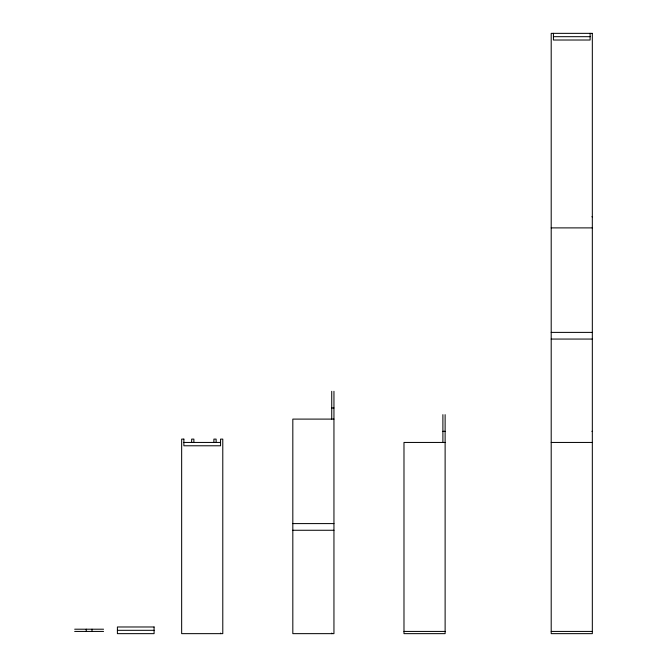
<?xml version="1.0" encoding="UTF-8"?>
<svg xmlns="http://www.w3.org/2000/svg" width="667" height="667" viewBox="0 0 667 667"><rect width="100%" height="100%" fill="white"/><g stroke="black" fill="none" stroke-linecap="round" stroke-linejoin="round"><path stroke-width="1" d="M553.427 36.685L590.112 36.685M591.912 216.775L592.329 216.775M551.2 227.889L592.329 227.889M551.2 332.391L592.329 332.391M551.2 339.061L592.329 339.061M331.732 407.979L333.95 407.979M333.95 419.101L292.821 419.101L292.821 633.65L333.95 633.65L333.95 391.304M442.896 431.324L445.122 431.324M591.912 431.324L592.329 431.324M183.875 442.446L220.56 442.446M445.122 442.446L403.985 442.446L403.985 633.65L445.122 633.65L445.122 414.649M551.2 442.446L592.329 442.446M292.821 523.595L333.95 523.595M292.821 530.265L333.95 530.265M74.671 629.206L103.568 629.206M117.4 630.315L154.085 630.315M74.671 631.424L103.568 631.424M403.985 631.424L445.122 631.424M551.2 631.424L592.329 631.424M590.112 33.35L590.112 40.02L553.427 40.02L553.427 33.35M442.896 414.649L442.896 442.446M331.732 391.304L331.732 419.101M331.732 633.075L331.732 633.65M220.56 633.075L220.56 633.65M216.116 442.446L216.116 439.111L213.89 439.111L213.89 442.446M193.88 442.446L193.88 439.111L191.662 439.111L191.662 442.446M92.004 629.206L92.004 631.424M86.235 629.206L86.235 631.424M592.329 33.35L551.2 33.35L551.2 633.65L592.329 633.65L592.329 33.35M183.875 439.111L181.657 439.111L181.657 633.65L222.786 633.65L222.786 439.111L220.56 439.111L220.56 445.781L183.875 445.781L183.875 439.111M154.085 626.98L117.4 626.98L117.4 633.65L154.085 633.65L154.085 626.98"/></g></svg>
